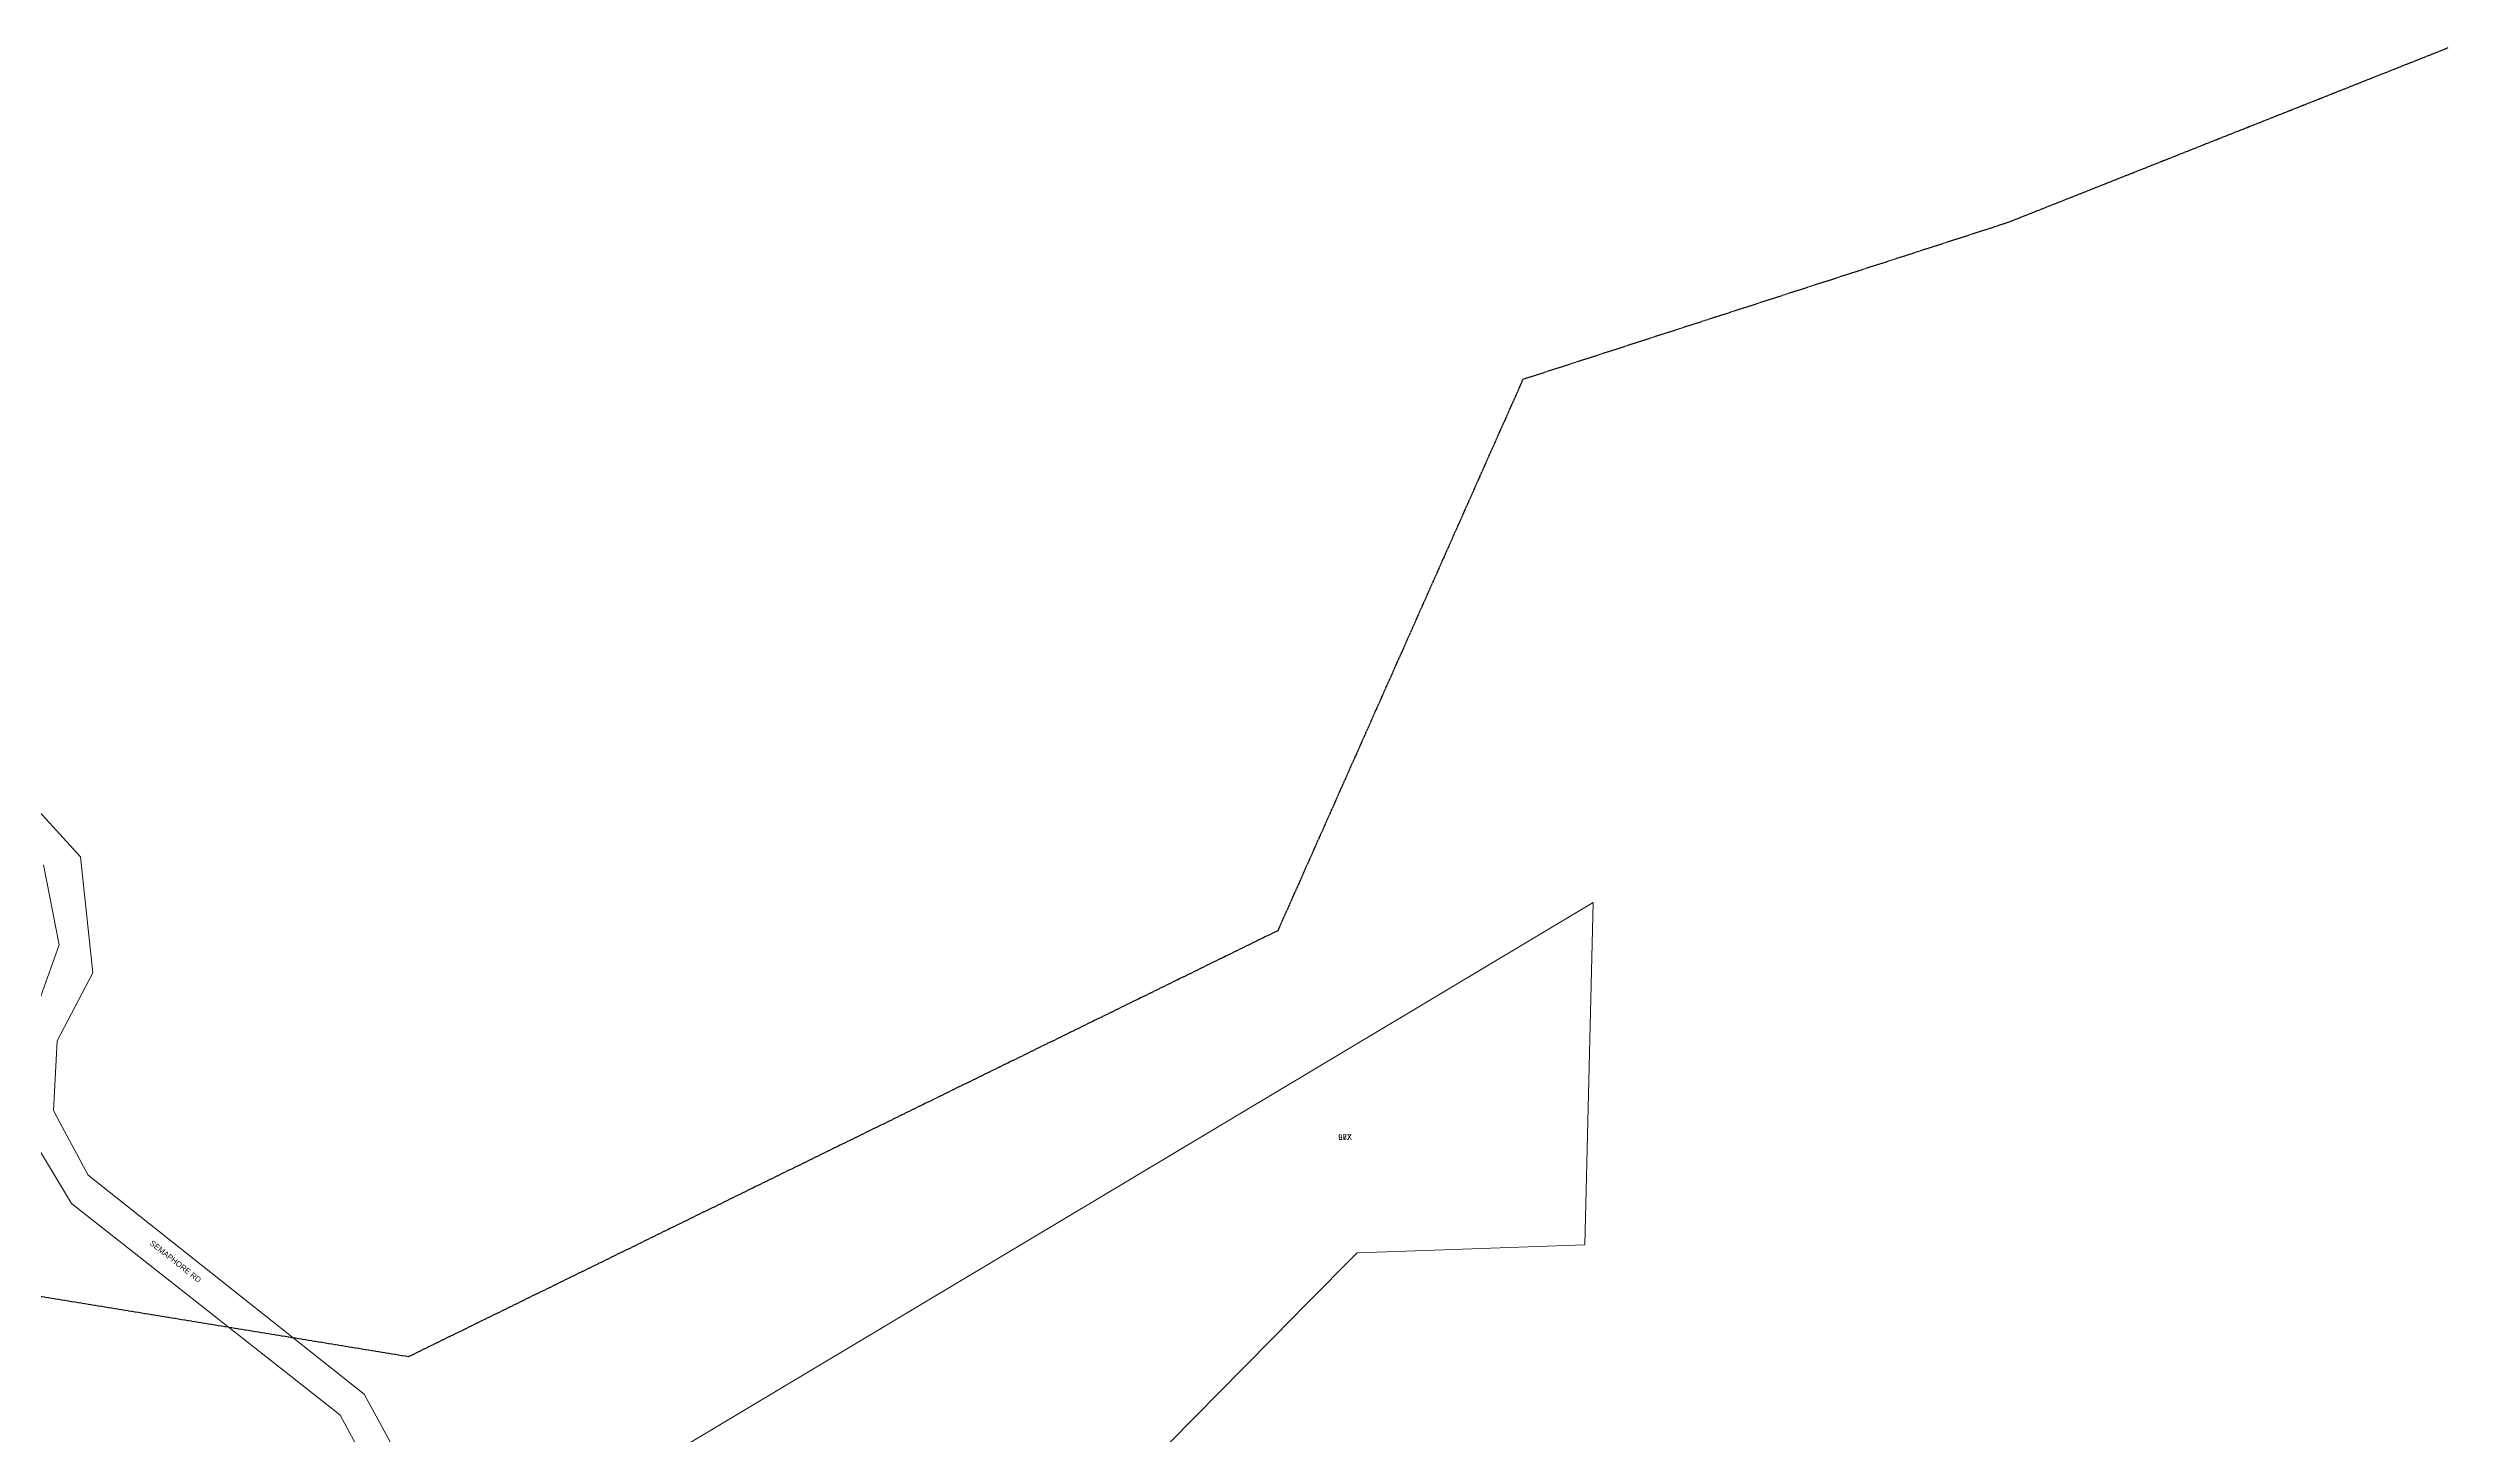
# Model space of a CAD drawing. Header units: metres. Extents: x 301080 to 303013, y 6182698 to 6183880.
# Drawn here: x 302232 to 303013, y 6183429 to 6183880 of the extents above; entities that cross this region are included whole.
import ezdxf

# ---------------------------------------------------------------- set-up
doc = ezdxf.new("R2010")
doc.units = ezdxf.units.M
doc.linetypes.add('Cable Exist OH', pattern=[1, 1, 0])
doc.layers.add('Cadastre Land Parcels_SP_EXT', color=9, linetype='Continuous', lineweight=5)
doc.layers.add('Cadastre Roads_SP_EXT', color=9, linetype='Continuous', lineweight=5)
doc.layers.add('Mains_TR_EXT', color=7, linetype='Continuous')
doc.styles.get("Standard").update_dxf_attribs({"font": 'arial.ttf'})

msp = doc.modelspace()

# ---------------------------------------------------------------- linework, layer by layer
at = {"layer": 'Cadastre Land Parcels_SP_EXT', "linetype": 'Continuous'}
for points in [[(302225.48, 6183558.92), (302235.79, 6183587.76), (302230.69, 6183613.82)], [(302588.5, 6183417.02), (302605.36, 6183434.11), (302621.16, 6183450.13), (302631.11, 6183460.21), (302641.53, 6183470.78), (302658.1, 6183487.46), (302667.75, 6183487.78), (302695.44, 6183488.76), (302732.17, 6183490.06), (302734.89, 6183601.56), (302367.91, 6183382)], [(302190.92, 6183415.12), (302233.12, 6183383.09), (302258.03, 6183380.57), (302303.77, 6183376.01), (302327.33, 6183275.71), (302329.07, 6183268.35), (302355.91, 6183374.02), (302355.91, 6183374.02), (302354.12, 6183384.73), (302327.3, 6183434.73), (302324.99, 6183436.55), (302239.81, 6183503.55), (302225.25, 6183527.97)]]:
    msp.add_lwpolyline(points, dxfattribs=at)
at = {"layer": 'Cadastre Roads_SP_EXT', "linetype": 'Continuous'}
for points in [[(302367.61, 6183381.83), (302338.92, 6183434.38), (302335.01, 6183441.54), (302245.26, 6183512.82), (302236.17, 6183529.68), (302233.95, 6183533.78), (302235.14, 6183556.54), (302246.8, 6183578.64), (302242.81, 6183616.42), (302220.27, 6183641.14)], [(302230.69, 6183613.82), (302235.79, 6183587.76), (302225.48, 6183558.92)], [(302225.25, 6183527.97), (302239.81, 6183503.55), (302324.99, 6183436.55), (302327.3, 6183434.73), (302354.12, 6183384.73)]]:
    msp.add_lwpolyline(points, dxfattribs=at)
at = {"layer": 'Mains_TR_EXT', "linetype": 'Cable Exist OH'}
for points in [[(303012.94, 6183879.6), (302869.48, 6183822.67), (302711.99, 6183771.72), (302632.26, 6183592.34), (302349.48, 6183453.68), (301876.76, 6183530.97), (301661.86, 6183384.65), (301489.95, 6183344.45)], [(302987.38, 6183869.45), (302869.48, 6183822.67), (302711.99, 6183771.72), (302632.26, 6183592.34), (302349.48, 6183453.68), (301876.76, 6183530.97), (301661.86, 6183384.65), (301489.95, 6183344.45)]]:
    msp.add_lwpolyline(points, dxfattribs=at)

# ---------------------------------------------------------------- texts
at = {"layer": 'Cadastre Roads_SP_EXT'}
msp.add_text('SEMAPHORE RD', height=1.8, rotation=321.67877, dxfattribs=at).set_placement((302265.14, 6183490.33))
at = {"layer": 'Mains_TR_EXT'}
for s in ['98X', 'L77']:
    msp.add_text(s, height=1.8, dxfattribs=at).set_placement((302651.93, 6183524.28))

doc.saveas('drawing.dxf')
